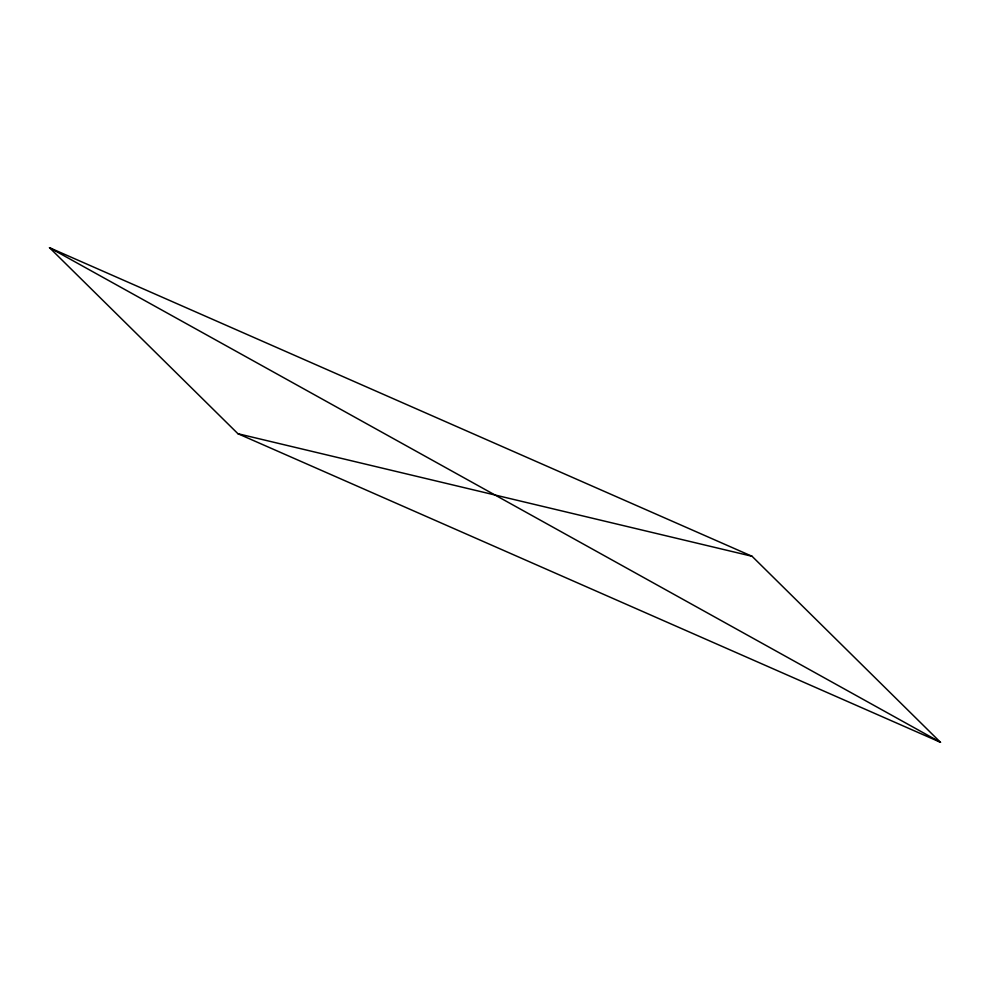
<?xml version="1.0" encoding="UTF-8"?>
<svg xmlns="http://www.w3.org/2000/svg" width="990" height="990" viewBox="0 0 990 990"><rect width="100%" height="100%" fill="white"/><g stroke="black" fill="none" stroke-linecap="round" stroke-linejoin="round"><path stroke-width="1.49" d="M237.947 433.719L752.054 556.281L940.5 742.314L237.947 433.719L49.5 247.686L752.054 556.281M49.5 247.686L940.5 742.314"/></g></svg>
